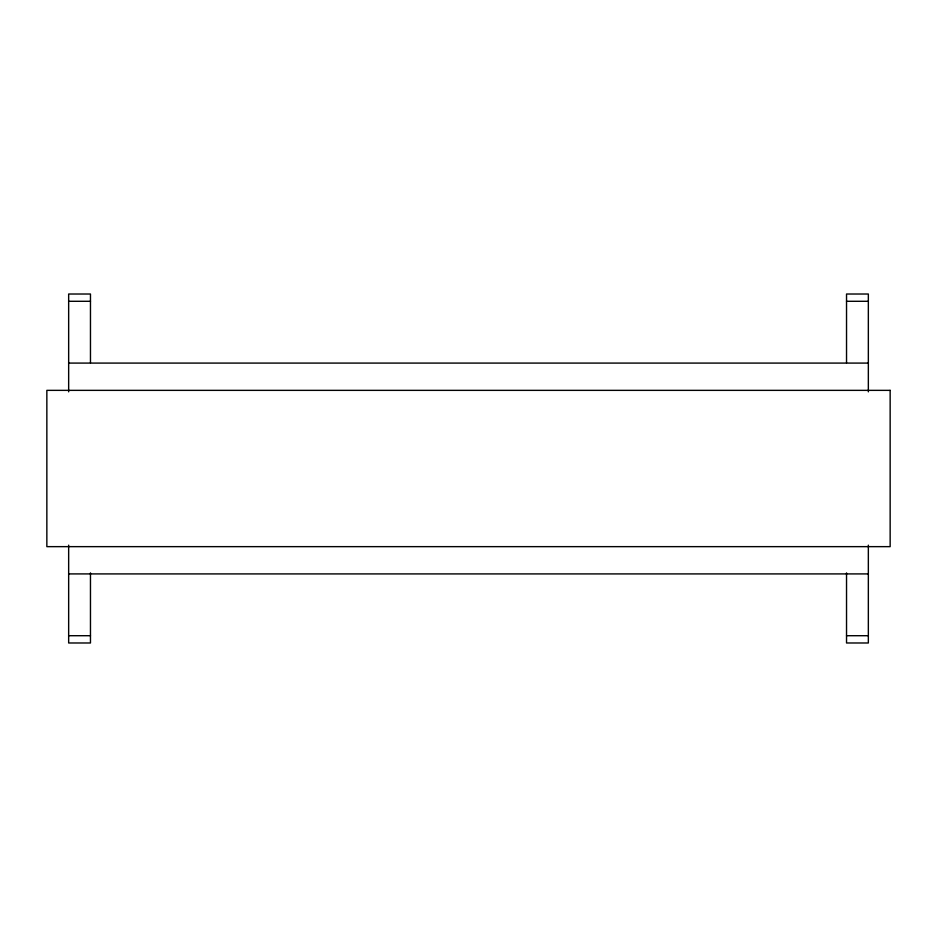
<?xml version="1.0" encoding="UTF-8"?>
<svg xmlns="http://www.w3.org/2000/svg" width="937" height="937" viewBox="0 0 937 937"><rect width="100%" height="100%" fill="white"/><g stroke="black" fill="none" stroke-linecap="round" stroke-linejoin="round"><path stroke-width="1.41" d="M68.659 301.292L90.467 301.292M846.533 301.292L868.341 301.292M68.659 363.087L868.341 363.087M68.659 573.912L868.341 573.912M68.659 635.708L90.467 635.708M846.533 635.708L868.341 635.708M868.341 391.842L868.341 294.019L846.533 294.019L846.533 362.642M868.341 545.158L868.341 642.981L846.533 642.981L846.533 572.894M90.467 362.642L90.467 294.019L68.659 294.019L68.659 391.842M90.467 572.894L90.467 642.981L68.659 642.981L68.659 545.158M890.15 390.354L46.85 390.354L46.85 546.646L890.15 546.646L890.15 390.354"/></g></svg>
